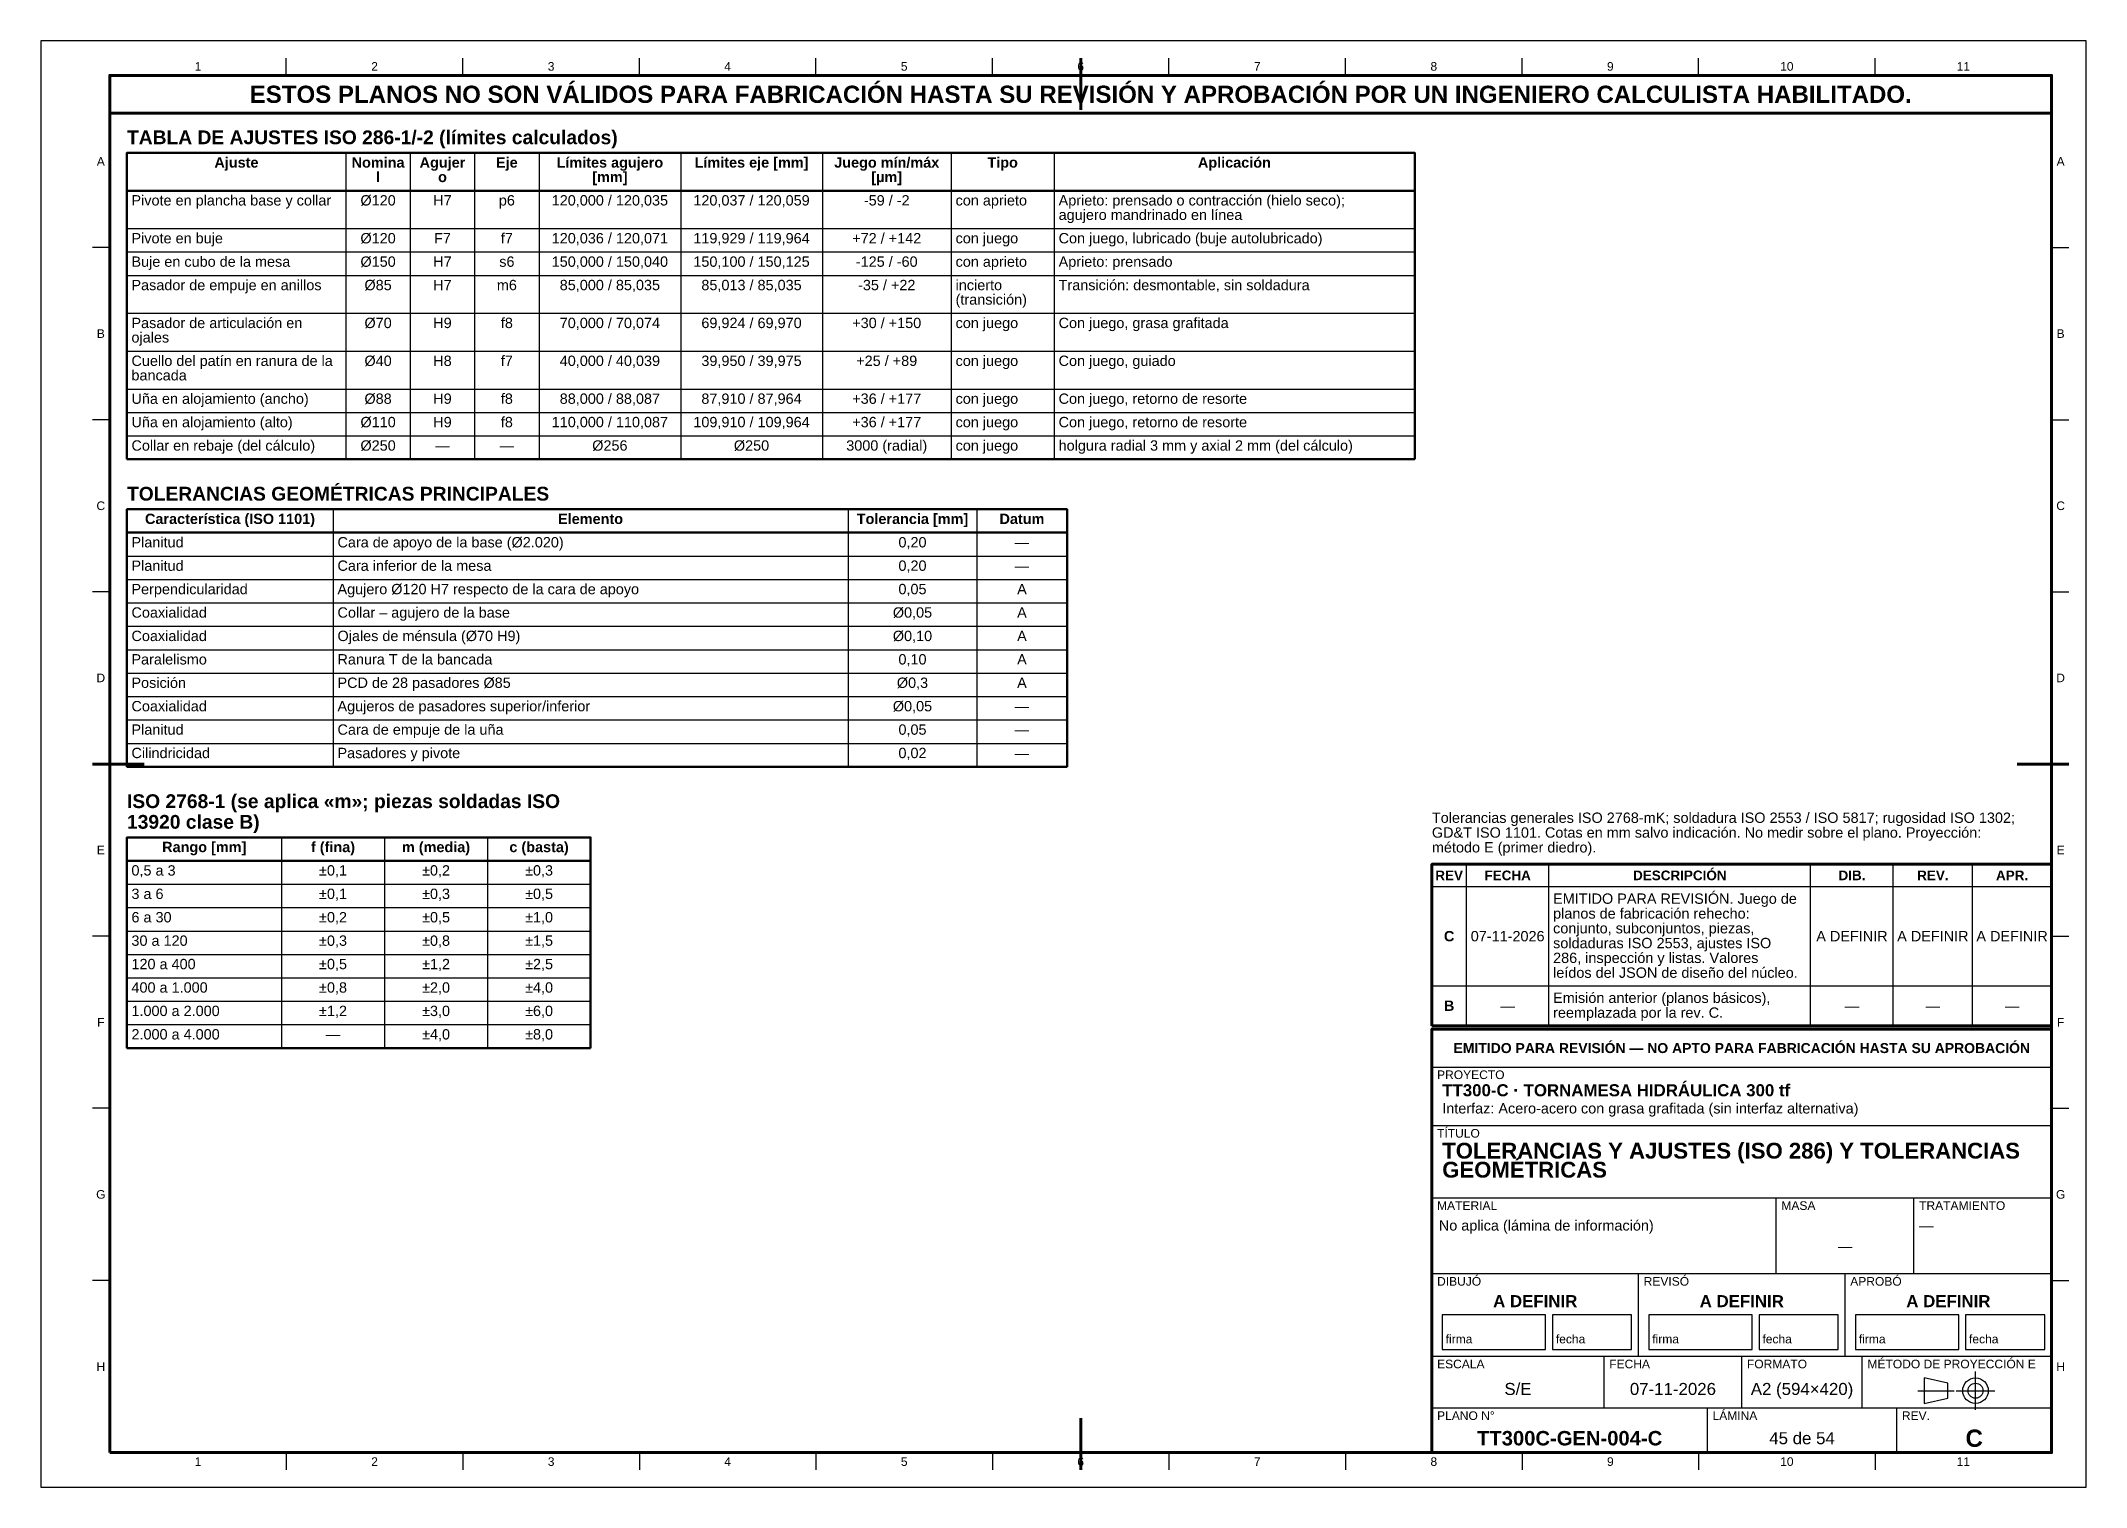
# Model space of a CAD drawing. Header units: millimetres. Extents: x 0 to 594, y 0 to 420.
import ezdxf
from ezdxf.enums import TextEntityAlignment as Align

# ---------------------------------------------------------------- set-up
doc = ezdxf.new("R2010")
doc.units = ezdxf.units.MM
doc.linetypes.add('EJE', pattern=[31, 20, -4, 3, -4])
for name, color, linetype, lineweight in [('EJE', 7, 'EJE', 25), ('FINA', 7, 'CONTINUOUS', 25), ('MARCO', 7, 'CONTINUOUS', 70), ('TXT', 7, 'CONTINUOUS', 25), ('VIS', 7, 'CONTINUOUS', 50)]:
    doc.layers.add(name, color=color, linetype=linetype, lineweight=lineweight)
doc.styles.add('STD', font='LiberationSans-Regular.ttf')
doc.styles.add('STDB', font='LiberationSans-Bold.ttf')

msp = doc.modelspace()

# ---------------------------------------------------------------- linework, layer by layer
at = {"layer": 'EJE'}
for p, q in [((561.88, 22.42), (561.88, 33.58)), ((545.14, 28), (555.68, 28)), ((556.3, 28), (567.46, 28))]:
    msp.add_line(p, q, dxfattribs=at)
at = {"layer": 'FINA'}
for p, q in [((71.27, 410), (71.27, 415)), ((122.55, 410), (122.55, 415)), ((173.82, 410), (173.82, 415)), ((225.09, 410), (225.09, 415)), ((276.36, 410), (276.36, 415)), ((327.64, 410), (327.64, 415)), ((378.91, 410), (378.91, 415)), ((430.18, 410), (430.18, 415)), ((481.45, 410), (481.45, 415)), ((532.73, 410), (532.73, 415)), ((88.58, 387.5), (88.58, 298.5)), ((107.28, 387.5), (107.28, 298.5)), ((125.98, 387.5), (125.98, 298.5)), ((144.68, 387.5), (144.68, 298.5)), ((185.82, 387.5), (185.82, 298.5)), ((226.96, 387.5), (226.96, 298.5)), ((264.36, 387.5), (264.36, 298.5)), ((294.28, 387.5), (294.28, 298.5)), ((25, 376.5), (399, 376.5)), ((25, 365.5), (399, 365.5)), ((20, 360), (15, 360)), ((25, 358.7), (399, 358.7)), ((584, 360), (589, 360)), ((25, 351.9), (399, 351.9)), ((25, 340.9), (399, 340.9)), ((25, 329.9), (399, 329.9)), ((25, 318.9), (399, 318.9)), ((20, 310), (15, 310)), ((25, 312.1), (399, 312.1)), ((584, 310), (589, 310)), ((25, 305.3), (399, 305.3)), ((84.84, 284), (84.84, 209.2)), ((234.44, 284), (234.44, 209.2)), ((271.84, 284), (271.84, 209.2)), ((25, 277.2), (298.02, 277.2)), ((25, 270.4), (298.02, 270.4)), ((25, 263.6), (298.02, 263.6)), ((20, 260), (15, 260)), ((25, 256.8), (298.02, 256.8)), ((584, 260), (589, 260)), ((25, 250), (298.02, 250)), ((25, 243.2), (298.02, 243.2)), ((25, 236.4), (298.02, 236.4)), ((25, 229.6), (298.02, 229.6)), ((25, 222.8), (298.02, 222.8)), ((25, 216), (298.02, 216)), ((20, 210), (15, 210)), ((584, 210), (589, 210)), ((69.88, 188.7), (69.88, 127.5)), ((99.8, 188.7), (99.8, 127.5)), ((129.72, 188.7), (129.72, 127.5)), ((25, 181.9), (159.64, 181.9)), ((414, 134), (414, 180.9)), ((438, 134), (438, 180.9)), ((514, 134), (514, 180.9)), ((538, 134), (538, 180.9)), ((561, 134), (561, 180.9)), ((25, 175.1), (159.64, 175.1)), ((404, 174.4), (584, 174.4)), ((25, 168.3), (159.64, 168.3)), ((25, 161.5), (159.64, 161.5)), ((20, 160), (15, 160)), ((25, 154.7), (159.64, 154.7)), ((584, 160), (589, 160)), ((25, 147.9), (159.64, 147.9)), ((404, 145.6), (584, 145.6)), ((25, 141.1), (159.64, 141.1)), ((25, 134.3), (159.64, 134.3)), ((404, 134), (584, 134)), ((404, 133), (584, 133)), ((404, 122), (584, 122)), ((20, 110), (15, 110)), ((584, 110), (589, 110)), ((404, 105), (584, 105)), ((404, 84), (584, 84)), ((504, 62), (504, 84)), ((544, 62), (544, 84)), ((20, 60), (15, 60)), ((404, 62), (584, 62)), ((464, 38), (464, 62)), ((524, 38), (524, 62)), ((584, 60), (589, 60)), ((404, 38), (584, 38)), ((454, 23), (454, 38)), ((494, 23), (494, 38)), ((529, 23), (529, 38)), ((404, 23), (584, 23)), ((484, 10), (484, 23)), ((539, 10), (539, 23)), ((71.27, 10), (71.27, 5)), ((122.55, 10), (122.55, 5)), ((173.82, 10), (173.82, 5)), ((225.09, 10), (225.09, 5)), ((276.36, 10), (276.36, 5)), ((327.64, 10), (327.64, 5)), ((378.91, 10), (378.91, 5)), ((430.18, 10), (430.18, 5)), ((481.45, 10), (481.45, 5)), ((532.73, 10), (532.73, 5))]:
    msp.add_line(p, q, dxfattribs=at)
for points in [[(0, 0), (594, 0), (594, 420), (0, 420)], [(407, 40), (437, 40), (437, 50), (407, 50)], [(439, 40), (462, 40), (462, 50), (439, 50)], [(467, 40), (497, 40), (497, 50), (467, 50)], [(499, 40), (522, 40), (522, 50), (499, 50)], [(527, 40), (557, 40), (557, 50), (527, 50)], [(559, 40), (582, 40), (582, 50), (559, 50)], [(547, 24.28), (553.82, 25.83), (553.82, 30.17), (547, 31.72)]]:
    msp.add_lwpolyline(points, close=True, dxfattribs=at)
for radius in [3.72, 2.17]:
    msp.add_circle((561.88, 28), radius, dxfattribs=at)
at = {"layer": 'MARCO'}
for p, q in [((302, 415), (302, 400)), ((15, 210), (30, 210)), ((589, 210), (574, 210)), ((302, 5), (302, 20))]:
    msp.add_line(p, q, dxfattribs=at)
for points in [[(20, 10), (584, 10), (584, 410), (20, 410)], [(20, 399), (584, 399), (584, 410), (20, 410)], [(404, 134), (584, 134), (584, 180.9), (404, 180.9)], [(404, 10), (584, 10), (584, 133), (404, 133)]]:
    msp.add_lwpolyline(points, close=True, dxfattribs=at)
at = {"layer": 'VIS'}
for p, q in [((25, 387.5), (25, 298.5)), ((399, 387.5), (399, 298.5)), ((25, 298.5), (399, 298.5)), ((25, 284), (25, 209.2)), ((298.02, 284), (298.02, 209.2)), ((25, 209.2), (298.02, 209.2)), ((25, 188.7), (25, 127.5)), ((159.64, 188.7), (159.64, 127.5)), ((25, 127.5), (159.64, 127.5))]:
    msp.add_line(p, q, dxfattribs=at)
for points in [[(25, 376.5), (399, 376.5), (399, 387.5), (25, 387.5)], [(25, 277.2), (298.02, 277.2), (298.02, 284), (25, 284)], [(25, 181.9), (159.64, 181.9), (159.64, 188.7), (25, 188.7)]]:
    msp.add_lwpolyline(points, close=True, dxfattribs=at)

# ---------------------------------------------------------------- texts
at = {"layer": 'TXT'}
for s, height, style, p in [('1', 2.5, 'STD', (45.64, 412.6)), ('2', 2.5, 'STD', (96.91, 412.6)), ('3', 2.5, 'STD', (148.18, 412.6)), ('4', 2.5, 'STD', (199.45, 412.6)), ('5', 2.5, 'STD', (250.73, 412.6)), ('6', 2.5, 'STD', (302, 412.6)), ('7', 2.5, 'STD', (353.27, 412.6)), ('8', 2.5, 'STD', (404.55, 412.6)), ('9', 2.5, 'STD', (455.82, 412.6)), ('10', 2.5, 'STD', (507.09, 412.6)), ('11', 2.5, 'STD', (558.36, 412.6)), ('ESTOS PLANOS NO SON VÁLIDOS PARA FABRICACIÓN HASTA SU REVISIÓN Y APROBACIÓN POR UN INGENIERO CALCULISTA HABILITADO.', 5, 'STDB', (302, 404.5)), ('A', 2.5, 'STD', (17.4, 385)), ('Ajuste', 3, 'STDB', (56.79, 384.7)), ('Nomina', 3, 'STDB', (97.93, 384.7)), ('Agujer', 3, 'STDB', (116.63, 384.7)), ('Eje', 3, 'STDB', (135.33, 384.7)), ('Límites agujero', 3, 'STDB', (165.25, 384.7)), ('Límites eje [mm]', 3, 'STDB', (206.39, 384.7)), ('Juego mín/máx', 3, 'STDB', (245.66, 384.7)), ('Tipo', 3, 'STDB', (279.32, 384.7)), ('Aplicación', 3, 'STDB', (346.64, 384.7)), ('A', 2.5, 'STD', (586.6, 385)), ('l', 3, 'STDB', (97.93, 380.5)), ('o', 3, 'STDB', (116.63, 380.5)), ('[mm]', 3, 'STDB', (165.25, 380.5)), ('[µm]', 3, 'STDB', (245.66, 380.5)), ('Ø120', 3, 'STD', (97.93, 373.7)), ('H7', 3, 'STD', (116.63, 373.7)), ('p6', 3, 'STD', (135.33, 373.7)), ('120,000 / 120,035', 3, 'STD', (165.25, 373.7)), ('120,037 / 120,059', 3, 'STD', (206.39, 373.7)), ('-59 / -2', 3, 'STD', (245.66, 373.7)), ('Ø120', 3, 'STD', (97.93, 362.7)), ('F7', 3, 'STD', (116.63, 362.7)), ('f7', 3, 'STD', (135.33, 362.7)), ('120,036 / 120,071', 3, 'STD', (165.25, 362.7)), ('119,929 / 119,964', 3, 'STD', (206.39, 362.7)), ('+72 / +142', 3, 'STD', (245.66, 362.7)), ('Ø150', 3, 'STD', (97.93, 355.9)), ('H7', 3, 'STD', (116.63, 355.9)), ('s6', 3, 'STD', (135.33, 355.9)), ('150,000 / 150,040', 3, 'STD', (165.25, 355.9)), ('150,100 / 150,125', 3, 'STD', (206.39, 355.9)), ('-125 / -60', 3, 'STD', (245.66, 355.9)), ('Ø85', 3, 'STD', (97.93, 349.1)), ('H7', 3, 'STD', (116.63, 349.1)), ('m6', 3, 'STD', (135.33, 349.1)), ('85,000 / 85,035', 3, 'STD', (165.25, 349.1)), ('85,013 / 85,035', 3, 'STD', (206.39, 349.1)), ('-35 / +22', 3, 'STD', (245.66, 349.1)), ('Ø70', 3, 'STD', (97.93, 338.1)), ('H9', 3, 'STD', (116.63, 338.1)), ('f8', 3, 'STD', (135.33, 338.1)), ('70,000 / 70,074', 3, 'STD', (165.25, 338.1)), ('69,924 / 69,970', 3, 'STD', (206.39, 338.1)), ('+30 / +150', 3, 'STD', (245.66, 338.1)), ('B', 2.5, 'STD', (17.4, 335)), ('B', 2.5, 'STD', (586.6, 335)), ('Ø40', 3, 'STD', (97.93, 327.1)), ('H8', 3, 'STD', (116.63, 327.1)), ('f7', 3, 'STD', (135.33, 327.1)), ('40,000 / 40,039', 3, 'STD', (165.25, 327.1)), ('39,950 / 39,975', 3, 'STD', (206.39, 327.1)), ('+25 / +89', 3, 'STD', (245.66, 327.1)), ('Ø88', 3, 'STD', (97.93, 316.1)), ('H9', 3, 'STD', (116.63, 316.1)), ('f8', 3, 'STD', (135.33, 316.1)), ('88,000 / 88,087', 3, 'STD', (165.25, 316.1)), ('87,910 / 87,964', 3, 'STD', (206.39, 316.1)), ('+36 / +177', 3, 'STD', (245.66, 316.1)), ('Ø110', 3, 'STD', (97.93, 309.3)), ('H9', 3, 'STD', (116.63, 309.3)), ('f8', 3, 'STD', (135.33, 309.3)), ('110,000 / 110,087', 3, 'STD', (165.25, 309.3)), ('109,910 / 109,964', 3, 'STD', (206.39, 309.3)), ('+36 / +177', 3, 'STD', (245.66, 309.3)), ('Ø250', 3, 'STD', (97.93, 302.5)), ('Ø256', 3, 'STD', (165.25, 302.5)), ('Ø250', 3, 'STD', (206.39, 302.5)), ('3000 (radial)', 3, 'STD', (245.66, 302.5)), ('—', 3, 'STD', (116.63, 302.5)), ('—', 3, 'STD', (135.33, 302.5)), ('C', 2.5, 'STD', (17.4, 285)), ('C', 2.5, 'STD', (586.6, 285)), ('Característica (ISO 1101)', 3, 'STDB', (54.92, 281.2)), ('Elemento', 3, 'STDB', (159.64, 281.2)), ('Tolerancia [mm]', 3, 'STDB', (253.14, 281.2)), ('Datum', 3, 'STDB', (284.93, 281.2)), ('0,20', 3, 'STD', (253.14, 274.4)), ('—', 3, 'STD', (284.93, 274.4)), ('0,20', 3, 'STD', (253.14, 267.6)), ('—', 3, 'STD', (284.93, 267.6)), ('0,05', 3, 'STD', (253.14, 260.8)), ('A', 3, 'STD', (284.93, 260.8)), ('Ø0,05', 3, 'STD', (253.14, 254)), ('A', 3, 'STD', (284.93, 254)), ('Ø0,10', 3, 'STD', (253.14, 247.2)), ('A', 3, 'STD', (284.93, 247.2)), ('0,10', 3, 'STD', (253.14, 240.4)), ('A', 3, 'STD', (284.93, 240.4)), ('D', 2.5, 'STD', (17.4, 235)), ('Ø0,3', 3, 'STD', (253.14, 233.6)), ('A', 3, 'STD', (284.93, 233.6)), ('D', 2.5, 'STD', (586.6, 235)), ('Ø0,05', 3, 'STD', (253.14, 226.8)), ('—', 3, 'STD', (284.93, 226.8)), ('0,05', 3, 'STD', (253.14, 220)), ('0,02', 3, 'STD', (253.14, 213.2)), ('—', 3, 'STD', (284.93, 220)), ('—', 3, 'STD', (284.93, 213.2)), ('E', 2.5, 'STD', (17.4, 185)), ('Rango [mm]', 3, 'STDB', (47.44, 185.9)), ('f (fina)', 3, 'STDB', (84.84, 185.9)), ('m (media)', 3, 'STDB', (114.76, 185.9)), ('c (basta)', 3, 'STDB', (144.68, 185.9)), ('E', 2.5, 'STD', (586.6, 185)), ('±0,1', 3, 'STD', (84.84, 179.1)), ('±0,2', 3, 'STD', (114.76, 179.1)), ('±0,3', 3, 'STD', (144.68, 179.1)), ('REV', 2.8, 'STDB', (409, 177.65)), ('FECHA', 2.8, 'STDB', (426, 177.65)), ('DESCRIPCIÓN', 2.8, 'STDB', (476, 177.65)), ('DIB.', 2.8, 'STDB', (526, 177.65)), ('REV.', 2.8, 'STDB', (549.5, 177.65)), ('APR.', 2.8, 'STDB', (572.5, 177.65)), ('±0,1', 3, 'STD', (84.84, 172.3)), ('±0,3', 3, 'STD', (114.76, 172.3)), ('±0,5', 3, 'STD', (144.68, 172.3)), ('±0,2', 3, 'STD', (84.84, 165.5)), ('±0,5', 3, 'STD', (114.76, 165.5)), ('±1,0', 3, 'STD', (144.68, 165.5)), ('C', 3, 'STDB', (409, 160)), ('07-11-2026', 3, 'STD', (426, 160)), ('A DEFINIR', 3, 'STD', (526, 160)), ('A DEFINIR', 3, 'STD', (549.5, 160)), ('A DEFINIR', 3, 'STD', (572.5, 160)), ('±0,3', 3, 'STD', (84.84, 158.7)), ('±0,8', 3, 'STD', (114.76, 158.7)), ('±1,5', 3, 'STD', (144.68, 158.7)), ('±0,5', 3, 'STD', (84.84, 151.9)), ('±1,2', 3, 'STD', (114.76, 151.9)), ('±2,5', 3, 'STD', (144.68, 151.9)), ('±0,8', 3, 'STD', (84.84, 145.1)), ('±2,0', 3, 'STD', (114.76, 145.1)), ('±4,0', 3, 'STD', (144.68, 145.1)), ('±1,2', 3, 'STD', (84.84, 138.3)), ('±3,0', 3, 'STD', (114.76, 138.3)), ('±6,0', 3, 'STD', (144.68, 138.3)), ('B', 3, 'STDB', (409, 139.8)), ('—', 3, 'STD', (426, 139.8)), ('—', 3, 'STD', (526, 139.8)), ('—', 3, 'STD', (549.5, 139.8)), ('—', 3, 'STD', (572.5, 139.8)), ('F', 2.5, 'STD', (17.4, 135)), ('—', 3, 'STD', (84.84, 131.5)), ('±4,0', 3, 'STD', (114.76, 131.5)), ('±8,0', 3, 'STD', (144.68, 131.5)), ('F', 2.5, 'STD', (586.6, 135)), ('EMITIDO PARA REVISIÓN — NO APTO PARA FABRICACIÓN HASTA SU APROBACIÓN', 2.9, 'STDB', (494, 127.5)), ('G', 2.5, 'STD', (17.4, 85)), ('G', 2.5, 'STD', (586.6, 85)), ('—', 3, 'STD', (524, 70)), ('A DEFINIR', 3.5, 'STDB', (434, 54)), ('A DEFINIR', 3.5, 'STDB', (494, 54)), ('A DEFINIR', 3.5, 'STDB', (554, 54)), ('H', 2.5, 'STD', (17.4, 35)), ('H', 2.5, 'STD', (586.6, 35)), ('S/E', 3.5, 'STD', (429, 28.5)), ('07-11-2026', 3.5, 'STD', (474, 28.5)), ('A2 (594×420)', 3.5, 'STD', (511.5, 28.5)), ('TT300C-GEN-004-C', 4.2, 'STDB', (444, 14.2)), ('45 de 54', 3.5, 'STD', (511.5, 14.2)), ('C', 5, 'STDB', (561.5, 14.2)), ('1', 2.5, 'STD', (45.64, 7.4)), ('2', 2.5, 'STD', (96.91, 7.4)), ('3', 2.5, 'STD', (148.18, 7.4)), ('4', 2.5, 'STD', (199.45, 7.4)), ('5', 2.5, 'STD', (250.73, 7.4)), ('6', 2.5, 'STD', (302, 7.4)), ('7', 2.5, 'STD', (353.27, 7.4)), ('8', 2.5, 'STD', (404.55, 7.4)), ('9', 2.5, 'STD', (455.82, 7.4)), ('10', 2.5, 'STD', (507.09, 7.4)), ('11', 2.5, 'STD', (558.36, 7.4))]:
    msp.add_text(s, height=height, dxfattribs=dict(at, style=style)).set_placement(p, align=Align.MIDDLE_CENTER)
for s, height, style, p in [('TABLA DE AJUSTES ISO 286-1/-2 (límites calculados)', 4, 'STDB', (25, 394)), ('TOLERANCIAS GEOMÉTRICAS PRINCIPALES', 4, 'STDB', (25, 290.5)), ('ISO 2768-1 (se aplica «m»; piezas soldadas ISO', 4, 'STDB', (25, 201.2)), ('13920 clase B)', 4, 'STDB', (25, 195.2)), ('EMITIDO PARA REVISIÓN. Juego de', 3, 'STD', (439.2, 172.4)), ('planos de fabricación rehecho:', 3, 'STD', (439.2, 168.1)), ('conjunto, subconjuntos, piezas,', 3, 'STD', (439.2, 163.8)), ('soldaduras ISO 2553, ajustes ISO', 3, 'STD', (439.2, 159.5)), ('286, inspección y listas. Valores', 3, 'STD', (439.2, 155.2)), ('leídos del JSON de diseño del núcleo.', 3, 'STD', (439.2, 150.9)), ('Emisión anterior (planos básicos),', 3, 'STD', (439.2, 143.6)), ('reemplazada por la rev. C.', 3, 'STD', (439.2, 139.3)), ('PROYECTO', 2.5, 'STD', (405.5, 121)), ('TT300-C · TORNAMESA HIDRÁULICA 300 tf', 3.5, 'STDB', (407, 117)), ('Interfaz: Acero-acero con grasa grafitada (sin interfaz alternativa)', 3, 'STD', (407, 111.5)), ('TÍTULO', 2.5, 'STD', (405.5, 104)), ('TOLERANCIAS Y AJUSTES (ISO 286) Y TOLERANCIAS', 4.6, 'STDB', (407, 100)), ('GEOMÉTRICAS', 4.6, 'STDB', (407, 94.48)), ('MATERIAL', 2.5, 'STD', (405.5, 83)), ('No aplica (lámina de información)', 3, 'STD', (406, 77.5)), ('MASA', 2.5, 'STD', (505.5, 83)), ('TRATAMIENTO', 2.5, 'STD', (545.5, 83)), ('—', 3, 'STD', (545.5, 77.5)), ('DIBUJÓ', 2.5, 'STD', (405.5, 61)), ('REVISÓ', 2.5, 'STD', (465.5, 61)), ('APROBÓ', 2.5, 'STD', (525.5, 61)), ('ESCALA', 2.5, 'STD', (405.5, 37)), ('FECHA', 2.5, 'STD', (455.5, 37)), ('FORMATO', 2.5, 'STD', (495.5, 37)), ('MÉTODO DE PROYECCIÓN E', 2.5, 'STD', (530.5, 37)), ('PLANO N°', 2.5, 'STD', (405.5, 22)), ('LÁMINA', 2.5, 'STD', (485.5, 22)), ('REV.', 2.5, 'STD', (540.5, 22))]:
    msp.add_text(s, height=height, dxfattribs=dict(at, style=style)).set_placement(p, align=Align.TOP_LEFT)
at = {"layer": 'TXT', "style": 'STD'}
for s, p in [('Pivote en plancha base y collar', (26.3, 373.7)), ('con aprieto', (265.66, 373.7)), ('Aprieto: prensado o contracción (hielo seco);', (295.58, 373.7)), ('agujero mandrinado en línea', (295.58, 369.5)), ('Pivote en buje', (26.3, 362.7)), ('con juego', (265.66, 362.7)), ('Con juego, lubricado (buje autolubricado)', (295.58, 362.7)), ('Buje en cubo de la mesa', (26.3, 355.9)), ('con aprieto', (265.66, 355.9)), ('Aprieto: prensado', (295.58, 355.9)), ('Pasador de empuje en anillos', (26.3, 349.1)), ('incierto', (265.66, 349.1)), ('Transición: desmontable, sin soldadura', (295.58, 349.1)), ('(transición)', (265.66, 344.9)), ('Pasador de articulación en', (26.3, 338.1)), ('con juego', (265.66, 338.1)), ('Con juego, grasa grafitada', (295.58, 338.1)), ('ojales', (26.3, 333.9)), ('Cuello del patín en ranura de la', (26.3, 327.1)), ('con juego', (265.66, 327.1)), ('Con juego, guiado', (295.58, 327.1)), ('bancada', (26.3, 322.9)), ('Uña en alojamiento (ancho)', (26.3, 316.1)), ('con juego', (265.66, 316.1)), ('Con juego, retorno de resorte', (295.58, 316.1)), ('Uña en alojamiento (alto)', (26.3, 309.3)), ('con juego', (265.66, 309.3)), ('Con juego, retorno de resorte', (295.58, 309.3)), ('Collar en rebaje (del cálculo)', (26.3, 302.5)), ('con juego', (265.66, 302.5)), ('holgura radial 3 mm y axial 2 mm (del cálculo)', (295.58, 302.5)), ('Planitud', (26.3, 274.4)), ('Cara de apoyo de la base (Ø2.020)', (86.14, 274.4)), ('Planitud', (26.3, 267.6)), ('Cara inferior de la mesa', (86.14, 267.6)), ('Perpendicularidad', (26.3, 260.8)), ('Agujero Ø120 H7 respecto de la cara de apoyo', (86.14, 260.8)), ('Coaxialidad', (26.3, 254)), ('Collar – agujero de la base', (86.14, 254)), ('Coaxialidad', (26.3, 247.2)), ('Ojales de ménsula (Ø70 H9)', (86.14, 247.2)), ('Paralelismo', (26.3, 240.4)), ('Ranura T de la bancada', (86.14, 240.4)), ('Posición', (26.3, 233.6)), ('PCD de 28 pasadores Ø85', (86.14, 233.6)), ('Coaxialidad', (26.3, 226.8)), ('Agujeros de pasadores superior/inferior', (86.14, 226.8)), ('Planitud', (26.3, 220)), ('Cara de empuje de la uña', (86.14, 220)), ('Cilindricidad', (26.3, 213.2)), ('Pasadores y pivote', (86.14, 213.2)), ('0,5 a 3', (26.3, 179.1)), ('3 a 6', (26.3, 172.3)), ('6 a 30', (26.3, 165.5)), ('30 a 120', (26.3, 158.7)), ('120 a 400', (26.3, 151.9)), ('400 a 1.000', (26.3, 145.1)), ('1.000 a 2.000', (26.3, 138.3)), ('2.000 a 4.000', (26.3, 131.5))]:
    msp.add_text(s, height=3, dxfattribs=at).set_placement(p, align=Align.MIDDLE_LEFT)
for s, height, p in [('Tolerancias generales ISO 2768-mK; soldadura ISO 2553 / ISO 5817; rugosidad ISO 1302;', 3, (404, 192)), ('GD&T ISO 1101. Cotas en mm salvo indicación. No medir sobre el plano. Proyección:', 3, (404, 187.7)), ('método E (primer diedro).', 3, (404, 183.4)), ('firma', 2.5, (408, 41)), ('fecha', 2.5, (440, 41)), ('firma', 2.5, (468, 41)), ('fecha', 2.5, (500, 41)), ('firma', 2.5, (528, 41)), ('fecha', 2.5, (560, 41))]:
    msp.add_text(s, height=height, dxfattribs=at).set_placement(p, align=Align.BOTTOM_LEFT)

doc.saveas('drawing.dxf')
